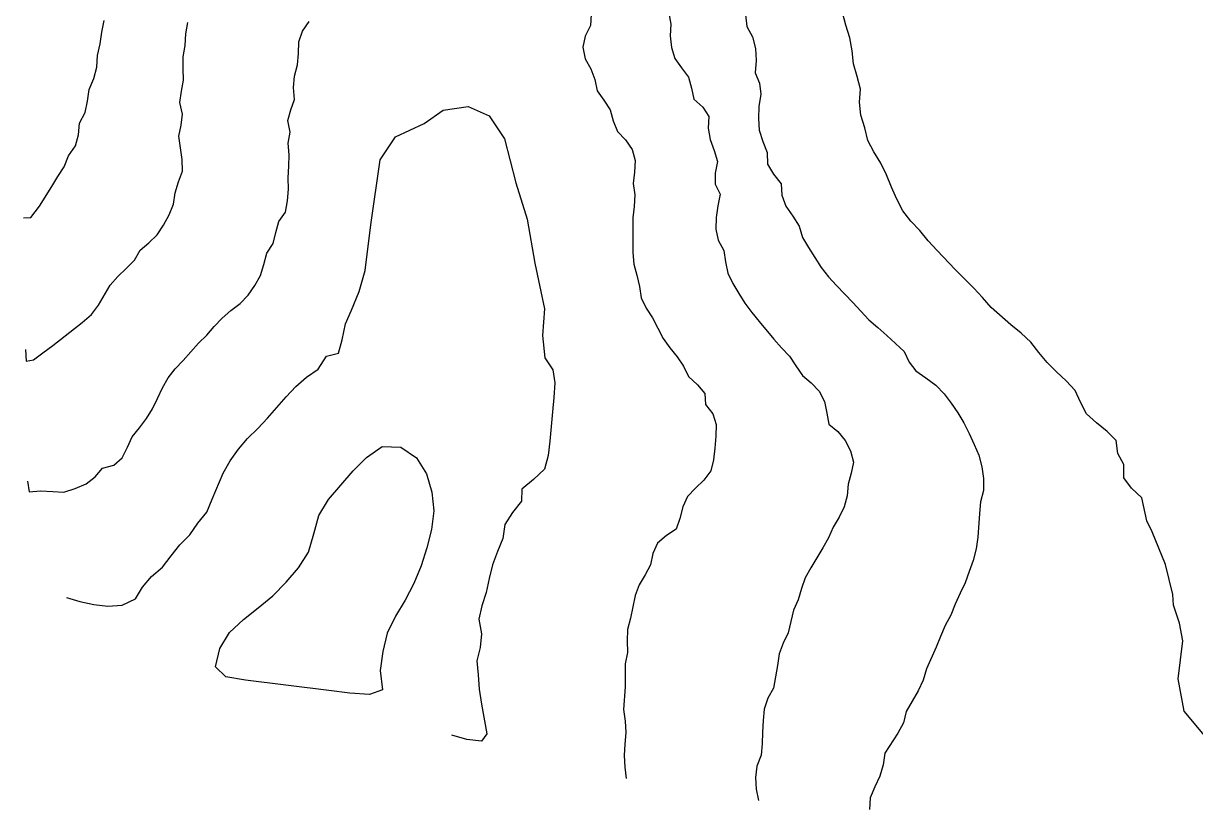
# Model space of a CAD drawing. Extents: x 2403 to 3303, y 1591 to 2515.
# Drawn here: x 2404.6 to 2799.7, y 1609 to 1873.9 of the extents above; entities that cross this region are included whole.
import ezdxf

# ---------------------------------------------------------------- set-up
doc = ezdxf.new("R2010")
doc.units = 0
doc.header["$MEASUREMENT"] = 0
doc.layers.add('TOPO', color=7, linetype='CONTINUOUS')

msp = doc.modelspace()

# ---------------------------------------------------------------- linework, layer by layer
at = {"layer": 'TOPO', "color": 0}
for p, q in [((2596.062, 1877.039, 480), (2595.801, 1873.198, 480)), ((2622.229, 1877.453, 490), (2622.863, 1873.642, 490)), ((2648.072, 1876.806, 500), (2648.537, 1872.875, 500)), ((2681.882, 1873.316, 510), (2680.719, 1877.595, 510)), ((2431.065, 1871.039, 500), (2431.826, 1874.945, 500)), ((2459.397, 1870.407, 490), (2460.056, 1874.235, 490)), ((2498.715, 1871.349, 480), (2500.983, 1874.554, 480)), ((2595.801, 1873.198, 480), (2594.022, 1869.7, 480)), ((2622.863, 1873.642, 490), (2622.602, 1869.729, 490)), ((2648.537, 1872.875, 500), (2650.396, 1869.408, 500)), ((2683.199, 1869.076, 510), (2681.882, 1873.316, 510)), ((2430.496, 1867.097, 500), (2431.065, 1871.039, 500)), ((2459.131, 1866.519, 490), (2459.397, 1870.407, 490)), ((2497.512, 1867.759, 480), (2498.715, 1871.349, 480)), ((2594.022, 1869.7, 480), (2593.227, 1865.936, 480)), ((2622.602, 1869.729, 490), (2623.036, 1865.831, 490)), ((2650.396, 1869.408, 500), (2651.359, 1865.531, 500)), ((2684.021, 1864.762, 510), (2683.199, 1869.076, 510)), ((2429.652, 1863.191, 500), (2430.496, 1867.097, 500)), ((2458.495, 1862.68, 490), (2459.131, 1866.519, 490)), ((2497.41, 1863.821, 480), (2497.512, 1867.759, 480)), ((2593.227, 1865.936, 480), (2593.941, 1862.067, 480)), ((2623.036, 1865.831, 490), (2624.206, 1862.13, 490)), ((2651.359, 1865.531, 500), (2651.605, 1861.437, 500)), ((2429.39, 1859.226, 500), (2429.652, 1863.191, 500)), ((2458.483, 1858.78, 490), (2458.495, 1862.68, 490)), ((2497.02, 1859.979, 480), (2497.41, 1863.821, 480)), ((2593.941, 1862.067, 480), (2595.915, 1858.696, 480)), ((2624.206, 1862.13, 490), (2626.459, 1858.95, 490)), ((2651.605, 1861.437, 500), (2651.332, 1857.294, 500)), ((2684.398, 1860.369, 510), (2684.021, 1864.762, 510)), ((2428.322, 1855.389, 500), (2429.39, 1859.226, 500)), ((2458.637, 1854.866, 490), (2458.483, 1858.78, 490)), ((2495.974, 1856.212, 480), (2497.02, 1859.979, 480)), ((2595.915, 1858.696, 480), (2597.214, 1855.071, 480)), ((2626.459, 1858.95, 490), (2628.786, 1855.806, 490)), ((2651.332, 1857.294, 500), (2652.78, 1853.83, 500)), ((2685.716, 1856.109, 510), (2684.398, 1860.369, 510)), ((2426.792, 1851.622, 500), (2428.322, 1855.389, 500)), ((2457.92, 1851.073, 490), (2458.637, 1854.866, 490)), ((2495.688, 1852.32, 480), (2495.974, 1856.212, 480)), ((2597.214, 1855.071, 480), (2598.03, 1851.269, 480)), ((2628.786, 1855.806, 490), (2629.847, 1852.098, 490)), ((2652.78, 1853.83, 500), (2653.239, 1850.087, 500)), ((2686.751, 1851.829, 510), (2685.716, 1856.109, 510)), ((2426.253, 1847.758, 500), (2426.792, 1851.622, 500)), ((2457.412, 1847.295, 490), (2457.92, 1851.073, 490)), ((2495.969, 1848.358, 480), (2495.688, 1852.32, 480)), ((2598.03, 1851.269, 480), (2600.241, 1848.08, 480)), ((2629.847, 1852.098, 490), (2630.647, 1848.469, 490)), ((2653.239, 1850.087, 500), (2652.562, 1845.937, 500)), ((2686.481, 1847.398, 510), (2686.751, 1851.829, 510)), ((2425.46, 1843.966, 500), (2426.253, 1847.758, 500)), ((2458.236, 1843.387, 490), (2457.412, 1847.295, 490)), ((2494.816, 1844.777, 480), (2495.969, 1848.358, 480)), ((2546.176, 1844.678, 470), (2554.541, 1845.965, 470)), ((2554.541, 1845.965, 470), (2561.62, 1842.747, 470)), ((2600.241, 1848.08, 480), (2602.433, 1844.86, 480)), ((2630.647, 1848.469, 490), (2633.699, 1845.701, 490)), ((2633.699, 1845.701, 490), (2635.661, 1842.569, 490)), ((2652.562, 1845.937, 500), (2652.395, 1841.935, 500)), ((2686.898, 1843.041, 510), (2686.481, 1847.398, 510)), ((2423.561, 1840.311, 500), (2425.46, 1843.966, 500)), ((2457.756, 1839.647, 490), (2458.236, 1843.387, 490)), ((2493.743, 1841.27, 480), (2494.816, 1844.777, 480)), ((2494.58, 1837.335, 480), (2493.743, 1841.27, 480)), ((2539.741, 1840.173, 470), (2546.176, 1844.678, 470)), ((2561.62, 1842.747, 470), (2566.768, 1835.026, 470)), ((2602.433, 1844.86, 480), (2603.442, 1841.066, 480)), ((2635.661, 1842.569, 490), (2635.421, 1838.639, 490)), ((2652.395, 1841.935, 500), (2652.59, 1837.996, 500)), ((2688.203, 1838.792, 510), (2686.898, 1843.041, 510)), ((2423.23, 1836.428, 500), (2423.561, 1840.311, 500)), ((2457.046, 1835.919, 490), (2457.756, 1839.647, 490)), ((2493.85, 1833.55, 480), (2494.58, 1837.335, 480)), ((2530.089, 1835.669, 470), (2539.741, 1840.173, 470)), ((2603.442, 1841.066, 480), (2604.904, 1837.546, 480)), ((2604.904, 1837.546, 480), (2607.599, 1834.7, 480)), ((2635.421, 1838.639, 490), (2636.174, 1834.864, 490)), ((2652.59, 1837.996, 500), (2653.831, 1834.193, 500)), ((2689.218, 1834.479, 510), (2688.203, 1838.792, 510)), ((2422.149, 1832.724, 500), (2423.23, 1836.428, 500)), ((2457.591, 1832.008, 490), (2457.046, 1835.919, 490)), ((2494.208, 1829.674, 480), (2493.85, 1833.55, 480)), ((2524.941, 1827.947, 470), (2530.089, 1835.669, 470)), ((2566.768, 1835.026, 470), (2570.629, 1820.225, 470)), ((2607.599, 1834.7, 480), (2609.803, 1831.509, 480)), ((2636.174, 1834.864, 490), (2637.424, 1831.153, 490)), ((2653.831, 1834.193, 500), (2655.3, 1830.426, 500)), ((2691.321, 1830.629, 510), (2689.218, 1834.479, 510)), ((2418.423, 1825.656, 500), (2419.878, 1829.326, 500)), ((2419.878, 1829.326, 500), (2422.149, 1832.724, 500)), ((2458.105, 1828.044, 490), (2457.591, 1832.008, 490)), ((2494.125, 1825.807, 480), (2494.208, 1829.674, 480)), ((2609.803, 1831.509, 480), (2610.87, 1827.719, 480)), ((2637.424, 1831.153, 490), (2638.565, 1827.438, 490)), ((2655.3, 1830.426, 500), (2655.435, 1826.524, 500)), ((2693.637, 1826.846, 510), (2691.321, 1830.629, 510)), ((2416.256, 1822.395, 500), (2418.423, 1825.656, 500)), ((2458.256, 1824.119, 490), (2458.105, 1828.044, 490)), ((2493.819, 1821.943, 480), (2494.125, 1825.807, 480)), ((2521.723, 1806.069, 470), (2524.941, 1827.947, 470)), ((2610.87, 1827.719, 480), (2610.634, 1823.856, 480)), ((2638.565, 1827.438, 490), (2637.793, 1823.498, 490)), ((2655.435, 1826.524, 500), (2657.446, 1823.117, 500)), ((2695.591, 1822.886, 510), (2693.637, 1826.846, 510)), ((2414.233, 1819.014, 500), (2416.256, 1822.395, 500)), ((2456.96, 1820.563, 490), (2458.256, 1824.119, 490)), ((2494, 1818.045, 480), (2493.819, 1821.943, 480)), ((2610.634, 1823.856, 480), (2610.182, 1819.996, 480)), ((2637.793, 1823.498, 490), (2637.837, 1819.777, 490)), ((2657.446, 1823.117, 500), (2660.081, 1819.843, 500)), ((2697.292, 1818.802, 510), (2695.591, 1822.886, 510)), ((2410.019, 1812.307, 500), (2414.233, 1819.014, 500)), ((2455.74, 1816.904, 490), (2456.96, 1820.563, 490)), ((2493.635, 1814.183, 480), (2494, 1818.045, 480)), ((2570.629, 1820.225, 470), (2574.489, 1807.999, 470)), ((2610.182, 1819.996, 480), (2610.728, 1816.133, 480)), ((2637.837, 1819.777, 490), (2639.49, 1816.387, 490)), ((2660.081, 1819.843, 500), (2660.264, 1816.009, 500)), ((2699.016, 1814.727, 510), (2697.292, 1818.802, 510)), ((2455.176, 1813.024, 490), (2455.74, 1816.904, 490)), ((2493.029, 1810.317, 480), (2493.635, 1814.183, 480)), ((2610.728, 1816.133, 480), (2610.468, 1812.277, 480)), ((2639.49, 1816.387, 490), (2638.759, 1812.488, 490)), ((2660.264, 1816.009, 500), (2661.651, 1812.377, 500)), ((2701.108, 1810.826, 510), (2699.016, 1814.727, 510)), ((2407.088, 1808.568, 500), (2410.019, 1812.307, 500)), ((2453.762, 1809.415, 490), (2455.176, 1813.024, 490)), ((2490.762, 1807.155, 480), (2493.029, 1810.317, 480)), ((2610.468, 1812.277, 480), (2610.015, 1808.408, 480)), ((2638.759, 1812.488, 490), (2638.144, 1808.507, 490)), ((2661.651, 1812.377, 500), (2663.954, 1809.016, 500)), ((2703.776, 1807.312, 510), (2701.108, 1810.826, 510)), ((2404.642, 1808.45, 500), (2407.088, 1808.568, 500)), ((2449.77, 1802.668, 490), (2451.869, 1805.969, 490)), ((2451.869, 1805.969, 490), (2453.762, 1809.415, 490)), ((2489.738, 1803.457, 480), (2490.762, 1807.155, 480)), ((2519.793, 1790.625, 470), (2521.723, 1806.069, 470)), ((2574.489, 1807.999, 470), (2577.063, 1793.199, 470)), ((2610.015, 1808.408, 480), (2610.025, 1804.515, 480)), ((2638.144, 1808.507, 490), (2638.033, 1804.566, 490)), ((2663.954, 1809.016, 500), (2666.078, 1805.589, 500)), ((2666.078, 1805.589, 500), (2667.201, 1801.819, 500)), ((2706.826, 1804.103, 510), (2703.776, 1807.312, 510)), ((2446.952, 1799.987, 490), (2449.77, 1802.668, 490)), ((2488.772, 1799.737, 480), (2489.738, 1803.457, 480)), ((2610.025, 1804.515, 480), (2610.06, 1796.733, 480)), ((2638.033, 1804.566, 490), (2638.862, 1800.88, 490)), ((2667.201, 1801.819, 500), (2669.312, 1798.402, 500)), ((2709.579, 1800.631, 510), (2706.826, 1804.103, 510)), ((2443.962, 1797.479, 490), (2446.952, 1799.987, 490)), ((2486.693, 1796.46, 480), (2488.772, 1799.737, 480)), ((2638.862, 1800.88, 490), (2640.736, 1797.466, 490)), ((2669.312, 1798.402, 500), (2673.523, 1791.655, 500)), ((2712.637, 1797.458, 510), (2709.579, 1800.631, 510)), ((2439.31, 1791.358, 490), (2442.031, 1794.129, 490)), ((2442.031, 1794.129, 490), (2443.962, 1797.479, 490)), ((2485.679, 1792.675, 480), (2486.693, 1796.46, 480)), ((2610.06, 1796.733, 480), (2610.384, 1792.849, 480)), ((2640.736, 1797.466, 490), (2641.29, 1793.603, 490)), ((2718.665, 1790.993, 510), (2712.637, 1797.458, 510)), ((2436.486, 1788.638, 490), (2439.31, 1791.358, 490)), ((2484.543, 1788.978, 480), (2485.679, 1792.675, 480)), ((2517.862, 1783.546, 470), (2519.793, 1790.625, 470)), ((2577.063, 1793.199, 470), (2580.281, 1777.755, 470)), ((2610.384, 1792.849, 480), (2611.439, 1789.114, 480)), ((2641.29, 1793.603, 490), (2642.065, 1789.808, 490)), ((2642.065, 1789.808, 490), (2643.811, 1786.331, 490)), ((2673.523, 1791.655, 500), (2675.989, 1788.53, 500)), ((2724.947, 1784.773, 510), (2718.665, 1790.993, 510)), ((2433.92, 1785.701, 490), (2436.486, 1788.638, 490)), ((2482.639, 1785.567, 480), (2484.543, 1788.978, 480)), ((2611.439, 1789.114, 480), (2612.309, 1785.324, 480)), ((2643.811, 1786.331, 490), (2645.772, 1782.935, 490)), ((2675.989, 1788.53, 500), (2678.7, 1785.606, 500)), ((2429.939, 1779.043, 490), (2433.92, 1785.701, 490)), ((2477.664, 1779.601, 480), (2480.356, 1782.398, 480)), ((2480.356, 1782.398, 480), (2482.639, 1785.567, 480)), ((2515.207, 1777.286, 470), (2517.862, 1783.546, 470)), ((2612.309, 1785.324, 480), (2612.898, 1781.48, 480)), ((2645.772, 1782.935, 490), (2647.827, 1779.627, 490)), ((2678.7, 1785.606, 500), (2684.232, 1779.856, 500)), ((2727.965, 1781.542, 510), (2724.947, 1784.773, 510)), ((2427.625, 1775.876, 490), (2429.939, 1779.043, 490)), ((2474.598, 1777.199, 480), (2477.664, 1779.601, 480)), ((2612.898, 1781.48, 480), (2614.558, 1777.969, 480)), ((2614.558, 1777.969, 480), (2616.707, 1774.718, 480)), ((2647.827, 1779.627, 490), (2650.169, 1776.523, 490)), ((2684.232, 1779.856, 500), (2689.563, 1774.006, 500)), ((2730.87, 1778.202, 510), (2727.965, 1781.542, 510)), ((2737.517, 1772.378, 510), (2730.87, 1778.202, 510)), ((2424.484, 1773.187, 490), (2427.625, 1775.876, 490)), ((2468.977, 1771.837, 480), (2471.649, 1774.657, 480)), ((2471.649, 1774.657, 480), (2474.598, 1777.199, 480)), ((2513.233, 1772.732, 470), (2515.207, 1777.286, 470)), ((2580.281, 1777.755, 470), (2579.637, 1768.746, 470)), ((2616.707, 1774.718, 480), (2618.524, 1771.282, 480)), ((2650.169, 1776.523, 490), (2652.63, 1773.503, 490)), ((2689.563, 1774.006, 500), (2692.661, 1771.451, 500)), ((2414.523, 1765.438, 490), (2424.484, 1773.187, 490)), ((2466.407, 1768.915, 480), (2468.977, 1771.837, 480)), ((2512.108, 1767.255, 470), (2513.233, 1772.732, 470)), ((2618.524, 1771.282, 480), (2620.283, 1767.809, 480)), ((2652.63, 1773.503, 490), (2657.608, 1767.516, 490)), ((2692.661, 1771.451, 500), (2695.667, 1768.803, 500)), ((2740.912, 1769.522, 510), (2737.517, 1772.378, 510)), ((2461.055, 1763.276, 480), (2463.64, 1766.179, 480)), ((2463.64, 1766.179, 480), (2466.407, 1768.915, 480)), ((2510.79, 1762.769, 470), (2512.108, 1767.255, 470)), ((2579.637, 1768.746, 470), (2580.44, 1761.255, 470)), ((2620.283, 1767.809, 480), (2622.484, 1764.607, 480)), ((2657.608, 1767.516, 490), (2660.162, 1764.58, 490)), ((2695.667, 1768.803, 500), (2698.636, 1766.123, 500)), ((2698.636, 1766.123, 500), (2701.461, 1763.323, 500)), ((2744.161, 1766.531, 510), (2740.912, 1769.522, 510)), ((2746.867, 1763.046, 510), (2744.161, 1766.531, 510)), ((2405.335, 1764.038, 490), (2405.601, 1760.093, 490)), ((2408.006, 1760.603, 490), (2411.209, 1762.898, 490)), ((2411.209, 1762.898, 490), (2414.523, 1765.438, 490)), ((2458.519, 1760.324, 480), (2461.055, 1763.276, 480)), ((2506.849, 1761.772, 470), (2510.79, 1762.769, 470)), ((2622.484, 1764.607, 480), (2625.047, 1761.632, 480)), ((2660.162, 1764.58, 490), (2662.847, 1761.757, 490)), ((2701.461, 1763.323, 500), (2703.161, 1759.813, 500)), ((2749.676, 1759.629, 510), (2746.867, 1763.046, 510)), ((2405.601, 1760.093, 490), (2408.006, 1760.603, 490)), ((2455.74, 1757.586, 480), (2458.519, 1760.324, 480)), ((2503.968, 1757.435, 470), (2506.849, 1761.772, 470)), ((2580.44, 1761.255, 470), (2583.053, 1757.251, 470)), ((2625.047, 1761.632, 480), (2627.181, 1758.428, 480)), ((2627.181, 1758.428, 480), (2628.853, 1754.931, 480)), ((2662.847, 1761.757, 490), (2665.043, 1758.54, 490)), ((2665.043, 1758.54, 490), (2667.232, 1755.332, 490)), ((2703.161, 1759.813, 500), (2705.464, 1756.861, 500)), ((2752.903, 1756.561, 510), (2749.676, 1759.629, 510)), ((2451.528, 1751.088, 480), (2453.392, 1754.521, 480)), ((2453.392, 1754.521, 480), (2455.74, 1757.586, 480)), ((2496.441, 1751.575, 470), (2500.034, 1754.735, 470)), ((2500.034, 1754.735, 470), (2503.968, 1757.435, 470)), ((2583.053, 1757.251, 470), (2583.74, 1752.776, 470)), ((2628.853, 1754.931, 480), (2631.834, 1752.106, 480)), ((2667.232, 1755.332, 490), (2670.175, 1752.763, 490)), ((2705.464, 1756.861, 500), (2708.84, 1754.488, 500)), ((2708.84, 1754.488, 500), (2712.212, 1752.073, 500)), ((2756.163, 1753.526, 510), (2752.903, 1756.561, 510)), ((2449.828, 1747.58, 480), (2451.528, 1751.088, 480)), ((2493.192, 1748.08, 470), (2496.441, 1751.575, 470)), ((2583.74, 1752.776, 470), (2583.451, 1747.925, 470)), ((2631.834, 1752.106, 480), (2634.356, 1749.186, 480)), ((2670.175, 1752.763, 490), (2672.866, 1749.976, 490)), ((2712.212, 1752.073, 500), (2714.948, 1749.149, 500)), ((2759.117, 1750.283, 510), (2756.163, 1753.526, 510)), ((2760.954, 1746.272, 510), (2759.117, 1750.283, 510)), ((2448.108, 1744.095, 480), (2449.828, 1747.58, 480)), ((2490.019, 1744.513, 470), (2493.192, 1748.08, 470)), ((2583.451, 1747.925, 470), (2583.023, 1743.02, 470)), ((2634.356, 1749.186, 480), (2634.578, 1745.48, 480)), ((2672.866, 1749.976, 490), (2674.627, 1746.499, 490)), ((2674.627, 1746.499, 490), (2675.431, 1742.608, 490)), ((2714.948, 1749.149, 500), (2717.348, 1745.959, 500)), ((2446.094, 1740.768, 480), (2448.108, 1744.095, 480)), ((2486.907, 1740.894, 470), (2490.019, 1744.513, 470)), ((2583.023, 1743.02, 470), (2582.107, 1733.202, 470)), ((2634.578, 1745.48, 480), (2637.023, 1742.325, 480)), ((2675.431, 1742.608, 490), (2676.159, 1738.87, 490)), ((2717.348, 1745.959, 500), (2719.657, 1742.706, 500)), ((2719.657, 1742.706, 500), (2721.678, 1739.284, 500)), ((2763.029, 1742.398, 510), (2760.954, 1746.272, 510)), ((2766.386, 1739.355, 510), (2763.029, 1742.398, 510)), ((2443.753, 1737.645, 480), (2446.094, 1740.768, 480)), ((2483.643, 1737.412, 470), (2486.907, 1740.894, 470)), ((2637.023, 1742.325, 480), (2638.134, 1738.759, 480)), ((2638.134, 1738.759, 480), (2637.986, 1734.82, 480)), ((2676.159, 1738.87, 490), (2679.171, 1736.382, 490)), ((2721.678, 1739.284, 500), (2723.404, 1735.689, 500)), ((2769.958, 1736.465, 510), (2766.386, 1739.355, 510)), ((2439.662, 1731.125, 480), (2441.344, 1734.583, 480)), ((2441.344, 1734.583, 480), (2443.753, 1737.645, 480)), ((2480.217, 1734.078, 470), (2483.643, 1737.412, 470)), ((2637.986, 1734.82, 480), (2637.646, 1730.831, 480)), ((2679.171, 1736.382, 490), (2681.594, 1733.331, 490)), ((2723.404, 1735.689, 500), (2725.069, 1732.06, 500)), ((2772.989, 1733.33, 510), (2769.958, 1736.465, 510)), ((2437.939, 1727.537, 480), (2439.662, 1731.125, 480)), ((2477.154, 1730.429, 470), (2480.217, 1734.078, 470)), ((2520.268, 1727.675, 460), (2525.542, 1731.34, 460)), ((2525.542, 1731.34, 460), (2531.875, 1731.105, 460)), ((2531.875, 1731.105, 460), (2537.174, 1727.585, 460)), ((2582.107, 1733.202, 470), (2581.54, 1728.337, 470)), ((2637.646, 1730.831, 480), (2637.216, 1726.863, 480)), ((2681.594, 1733.331, 490), (2683.401, 1729.879, 490)), ((2725.069, 1732.06, 500), (2726.644, 1728.395, 500)), ((2773.496, 1729.006, 510), (2772.989, 1733.33, 510)), ((2435.075, 1725.099, 480), (2437.939, 1727.537, 480)), ((2474.371, 1726.508, 470), (2477.154, 1730.429, 470)), ((2515.779, 1723.14, 460), (2520.268, 1727.675, 460)), ((2537.174, 1727.585, 460), (2540.493, 1722.12, 460)), ((2581.54, 1728.337, 470), (2580.276, 1723.769, 470)), ((2637.216, 1726.863, 480), (2636.318, 1723.104, 480)), ((2683.401, 1729.879, 490), (2684.441, 1726.115, 490)), ((2726.644, 1728.395, 500), (2727.735, 1724.542, 500)), ((2775.506, 1725.296, 510), (2773.496, 1729.006, 510)), ((2428.802, 1721.131, 480), (2431.257, 1724.071, 480)), ((2431.257, 1724.071, 480), (2435.075, 1725.099, 480)), ((2471.95, 1722.406, 470), (2474.371, 1726.508, 470)), ((2507.507, 1713.447, 460), (2515.779, 1723.14, 460)), ((2580.276, 1723.769, 470), (2576.547, 1720.261, 470)), ((2636.318, 1723.104, 480), (2634.04, 1719.978, 480)), ((2684.441, 1726.115, 490), (2683.698, 1722.351, 490)), ((2727.735, 1724.542, 500), (2728.304, 1720.526, 500)), ((2775.534, 1720.832, 510), (2775.506, 1725.296, 510)), ((2406.027, 1719.626, 480), (2406.585, 1716.029, 480)), ((2422.029, 1717.16, 480), (2425.747, 1718.748, 480)), ((2425.747, 1718.748, 480), (2428.802, 1721.131, 480)), ((2468.268, 1713.619, 470), (2471.95, 1722.406, 470)), ((2540.493, 1722.12, 460), (2542.323, 1716.016, 460)), ((2576.547, 1720.261, 470), (2572.614, 1717.026, 470)), ((2634.04, 1719.978, 480), (2631.158, 1717.267, 480)), ((2683.698, 1722.351, 490), (2682.619, 1718.625, 490)), ((2728.304, 1720.526, 500), (2728.224, 1716.574, 500)), ((2778.102, 1717.319, 510), (2775.534, 1720.832, 510)), ((2406.585, 1716.029, 480), (2410.444, 1716.421, 480)), ((2410.444, 1716.421, 480), (2414.537, 1716.204, 480)), ((2414.537, 1716.204, 480), (2418.234, 1715.922, 480)), ((2418.234, 1715.922, 480), (2422.029, 1717.16, 480)), ((2542.323, 1716.016, 460), (2542.996, 1709.668, 460)), ((2572.614, 1717.026, 470), (2572.579, 1712.945, 470)), ((2631.158, 1717.267, 480), (2628.453, 1714.541, 480)), ((2682.323, 1714.729, 490), (2681.308, 1710.977, 490)), ((2682.619, 1718.625, 490), (2682.323, 1714.729, 490)), ((2728.224, 1716.574, 500), (2727.286, 1712.726, 500)), ((2781.581, 1714.067, 510), (2778.102, 1717.319, 510)), ((2466.487, 1709.209, 470), (2468.268, 1713.619, 470)), ((2504.221, 1708.083, 460), (2507.507, 1713.447, 460)), ((2572.579, 1712.945, 470), (2569.464, 1709.089, 470)), ((2626.932, 1710.985, 480), (2625.932, 1707.096, 480)), ((2628.453, 1714.541, 480), (2626.932, 1710.985, 480)), ((2681.308, 1710.977, 490), (2679.568, 1707.492, 490)), ((2727.286, 1712.726, 500), (2726.908, 1708.753, 500)), ((2783.301, 1706.324, 510), (2781.581, 1714.067, 510)), ((2463.415, 1705.551, 470), (2466.487, 1709.209, 470)), ((2502.533, 1701.901, 460), (2504.221, 1708.083, 460)), ((2542.996, 1709.668, 460), (2542.145, 1703.374, 460)), ((2569.464, 1709.089, 470), (2566.866, 1705.035, 470)), ((2625.932, 1707.096, 480), (2624.66, 1703.484, 480)), ((2679.568, 1707.492, 490), (2677.584, 1704.142, 490)), ((2726.908, 1708.753, 500), (2726.316, 1700.773, 500)), ((2460.768, 1701.536, 470), (2463.415, 1705.551, 470)), ((2542.145, 1703.374, 460), (2540.614, 1697.178, 460)), ((2566.866, 1705.035, 470), (2566.283, 1700.371, 470)), ((2624.66, 1703.484, 480), (2621.413, 1701.336, 480)), ((2677.584, 1704.142, 490), (2675.966, 1700.605, 490)), ((2785.143, 1702.636, 510), (2783.301, 1706.324, 510)), ((2457.373, 1698.24, 470), (2460.768, 1701.536, 470)), ((2500.7, 1695.761, 460), (2502.533, 1701.901, 460)), ((2566.283, 1700.371, 470), (2564.421, 1695.972, 470)), ((2621.413, 1701.336, 480), (2618.425, 1698.731, 480)), ((2675.966, 1700.605, 490), (2674.131, 1697.173, 490)), ((2726.316, 1700.773, 500), (2725.822, 1696.822, 500)), ((2789.658, 1691.589, 510), (2785.143, 1702.636, 510)), ((2454.415, 1694.505, 470), (2457.373, 1698.24, 470)), ((2497.387, 1690.409, 460), (2500.7, 1695.761, 460)), ((2540.614, 1697.178, 460), (2538.711, 1691.109, 460)), ((2564.421, 1695.972, 470), (2562.774, 1691.505, 470)), ((2616.764, 1695.327, 480), (2616.034, 1691.451, 480)), ((2618.425, 1698.731, 480), (2616.764, 1695.327, 480)), ((2674.131, 1697.173, 490), (2672.101, 1693.839, 490)), ((2725.822, 1696.822, 500), (2724.745, 1692.99, 500)), ((2451.482, 1690.736, 470), (2454.415, 1694.505, 470)), ((2538.711, 1691.109, 460), (2536.25, 1685.233, 460)), ((2562.774, 1691.505, 470), (2561.67, 1686.856, 470)), ((2616.034, 1691.451, 480), (2614.241, 1688.058, 480)), ((2672.101, 1693.839, 490), (2670.065, 1690.51, 490)), ((2724.745, 1692.99, 500), (2723.463, 1689.201, 500)), ((2792.028, 1681.463, 510), (2789.658, 1691.589, 510)), ((2444.747, 1683.921, 470), (2447.854, 1687.506, 470)), ((2447.854, 1687.506, 470), (2451.482, 1690.736, 470)), ((2493.156, 1685.588, 460), (2497.387, 1690.409, 460)), ((2614.241, 1688.058, 480), (2612.15, 1684.766, 480)), ((2668.18, 1687.115, 490), (2666.934, 1683.444, 490)), ((2670.065, 1690.51, 490), (2668.18, 1687.115, 490)), ((2723.463, 1689.201, 500), (2722.093, 1685.448, 500)), ((2442.434, 1679.985, 470), (2444.747, 1683.921, 470)), ((2488.754, 1681.004, 460), (2493.156, 1685.588, 460)), ((2536.25, 1685.233, 460), (2533.283, 1679.597, 460)), ((2561.67, 1686.856, 470), (2560.599, 1682.202, 470)), ((2612.15, 1684.766, 480), (2610.853, 1681.09, 480)), ((2666.934, 1683.444, 490), (2665.748, 1679.731, 490)), ((2722.093, 1685.448, 500), (2720.337, 1681.88, 500)), ((2419.105, 1680.465, 470), (2423.678, 1679.094, 470)), ((2437.873, 1677.918, 470), (2442.434, 1679.985, 470)), ((2483.803, 1677.025, 460), (2488.754, 1681.004, 460)), ((2533.283, 1679.597, 460), (2530.037, 1674.12, 460)), ((2560.599, 1682.202, 470), (2559.176, 1677.657, 470)), ((2610.853, 1681.09, 480), (2610.089, 1677.278, 480)), ((2665.748, 1679.731, 490), (2664.244, 1676.14, 490)), ((2720.337, 1681.88, 500), (2718.701, 1678.25, 500)), ((2792.327, 1677.847, 510), (2792.028, 1681.463, 510)), ((2423.678, 1679.094, 470), (2428.353, 1678.117, 470)), ((2428.353, 1678.117, 470), (2433.088, 1677.557, 470)), ((2433.088, 1677.557, 470), (2437.873, 1677.918, 470)), ((2478.783, 1673.032, 460), (2483.803, 1677.025, 460)), ((2559.176, 1677.657, 470), (2558.156, 1673.17, 470)), ((2610.089, 1677.278, 480), (2609.278, 1673.467, 480)), ((2664.244, 1676.14, 490), (2663.322, 1672.351, 490)), ((2718.701, 1678.25, 500), (2717.203, 1674.551, 500)), ((2794.299, 1671.789, 510), (2792.327, 1677.847, 510)), ((2474.085, 1668.656, 460), (2478.783, 1673.032, 460)), ((2530.037, 1674.12, 460), (2527.217, 1668.413, 460)), ((2558.156, 1673.17, 470), (2559.098, 1668.231, 470)), ((2609.278, 1673.467, 480), (2608.251, 1669.697, 480)), ((2663.322, 1672.351, 490), (2662.454, 1668.551, 490)), ((2717.203, 1674.551, 500), (2715.362, 1671.015, 500)), ((2795.404, 1665.842, 510), (2794.299, 1671.789, 510)), ((2470.844, 1663.305, 460), (2474.085, 1668.656, 460)), ((2527.217, 1668.413, 460), (2525.771, 1662.218, 460)), ((2559.098, 1668.231, 470), (2558.584, 1663.667, 470)), ((2608.251, 1669.697, 480), (2608.181, 1665.842, 480)), ((2662.454, 1668.551, 490), (2660.693, 1665.092, 490)), ((2713.802, 1667.375, 500), (2712.3, 1663.681, 500)), ((2715.362, 1671.015, 500), (2713.802, 1667.375, 500)), ((2558.584, 1663.667, 470), (2557.495, 1659.103, 470)), ((2608.181, 1665.842, 480), (2608.303, 1661.959, 480)), ((2660.693, 1665.092, 490), (2659.424, 1661.46, 490)), ((2712.3, 1663.681, 500), (2709.085, 1656.376, 500)), ((2793.857, 1653.057, 510), (2795.404, 1665.842, 510)), ((2469.337, 1657.054, 460), (2470.844, 1663.305, 460)), ((2525.771, 1662.218, 460), (2524.914, 1655.878, 460)), ((2608.303, 1661.959, 480), (2607.436, 1658.149, 480)), ((2659.424, 1661.46, 490), (2658.777, 1657.6, 490)), ((2472.902, 1653.773, 460), (2469.337, 1657.054, 460)), ((2524.914, 1655.878, 460), (2525.649, 1649.388, 460)), ((2557.495, 1659.103, 470), (2557.909, 1654.378, 470)), ((2607.436, 1658.149, 480), (2607.483, 1654.288, 480)), ((2658.777, 1657.6, 490), (2657.476, 1649.886, 490)), ((2709.085, 1656.376, 500), (2707.924, 1652.573, 500)), ((2479.459, 1652.559, 460), (2472.902, 1653.773, 460)), ((2507.637, 1649.068, 460), (2479.459, 1652.559, 460)), ((2557.909, 1654.378, 470), (2558.212, 1649.616, 470)), ((2607.483, 1654.288, 480), (2607.522, 1650.41, 480)), ((2707.924, 1652.573, 500), (2706.198, 1649.003, 500)), ((2795.873, 1642.154, 510), (2793.857, 1653.057, 510)), ((2514.647, 1648.261, 460), (2507.637, 1649.068, 460)), ((2521.316, 1647.765, 460), (2514.647, 1648.261, 460)), ((2525.649, 1649.388, 460), (2521.316, 1647.765, 460)), ((2558.212, 1649.616, 470), (2559.035, 1644.544, 470)), ((2607.522, 1650.41, 480), (2606.864, 1642.701, 480)), ((2657.476, 1649.886, 490), (2655.568, 1646.5, 490)), ((2706.198, 1649.003, 500), (2702.21, 1642.075, 500)), ((2559.035, 1644.544, 470), (2560.795, 1634.52, 470)), ((2655.568, 1646.5, 490), (2654.339, 1642.883, 490)), ((2606.864, 1642.701, 480), (2607.47, 1638.839, 480)), ((2654.339, 1642.883, 490), (2653.953, 1638.975, 490)), ((2702.21, 1642.075, 500), (2701.318, 1638.209, 500)), ((2803.835, 1632.599, 510), (2795.873, 1642.154, 510)), ((2607.47, 1638.839, 480), (2607.659, 1634.967, 480)), ((2653.953, 1638.975, 490), (2653.783, 1635.039, 490)), ((2701.318, 1638.209, 500), (2699.325, 1634.758, 500)), ((2554.105, 1632.605, 470), (2549.042, 1634.024, 470)), ((2559.038, 1632.017, 470), (2554.105, 1632.605, 470)), ((2560.795, 1634.52, 470), (2559.038, 1632.017, 470)), ((2607.659, 1634.967, 480), (2607.329, 1631.083, 480)), ((2653.783, 1635.039, 490), (2653.696, 1631.123, 490)), ((2699.325, 1634.758, 500), (2695.015, 1627.982, 500)), ((2607.329, 1631.083, 480), (2607.176, 1627.197, 480)), ((2653.696, 1631.123, 490), (2653.291, 1627.279, 490)), ((2695.015, 1627.982, 500), (2694.444, 1624.07, 500)), ((2607.176, 1627.197, 480), (2607.396, 1623.31, 480)), ((2653.291, 1627.279, 490), (2651.892, 1623.643, 490)), ((2694.444, 1624.07, 500), (2693.343, 1620.275, 500)), ((2607.396, 1623.31, 480), (2607.776, 1619.435, 480)), ((2651.892, 1623.643, 490), (2651.424, 1619.82, 490)), ((2693.343, 1620.275, 500), (2691.64, 1616.601, 500)), ((2651.424, 1619.82, 490), (2651.673, 1615.876, 490)), ((2691.64, 1616.601, 500), (2690.089, 1612.903, 500)), ((2651.673, 1615.876, 490), (2652.389, 1612.03, 490)), ((2690.089, 1612.903, 500), (2689.873, 1608.995, 500))]:
    msp.add_line(p, q, dxfattribs=at)

doc.saveas('drawing.dxf')
